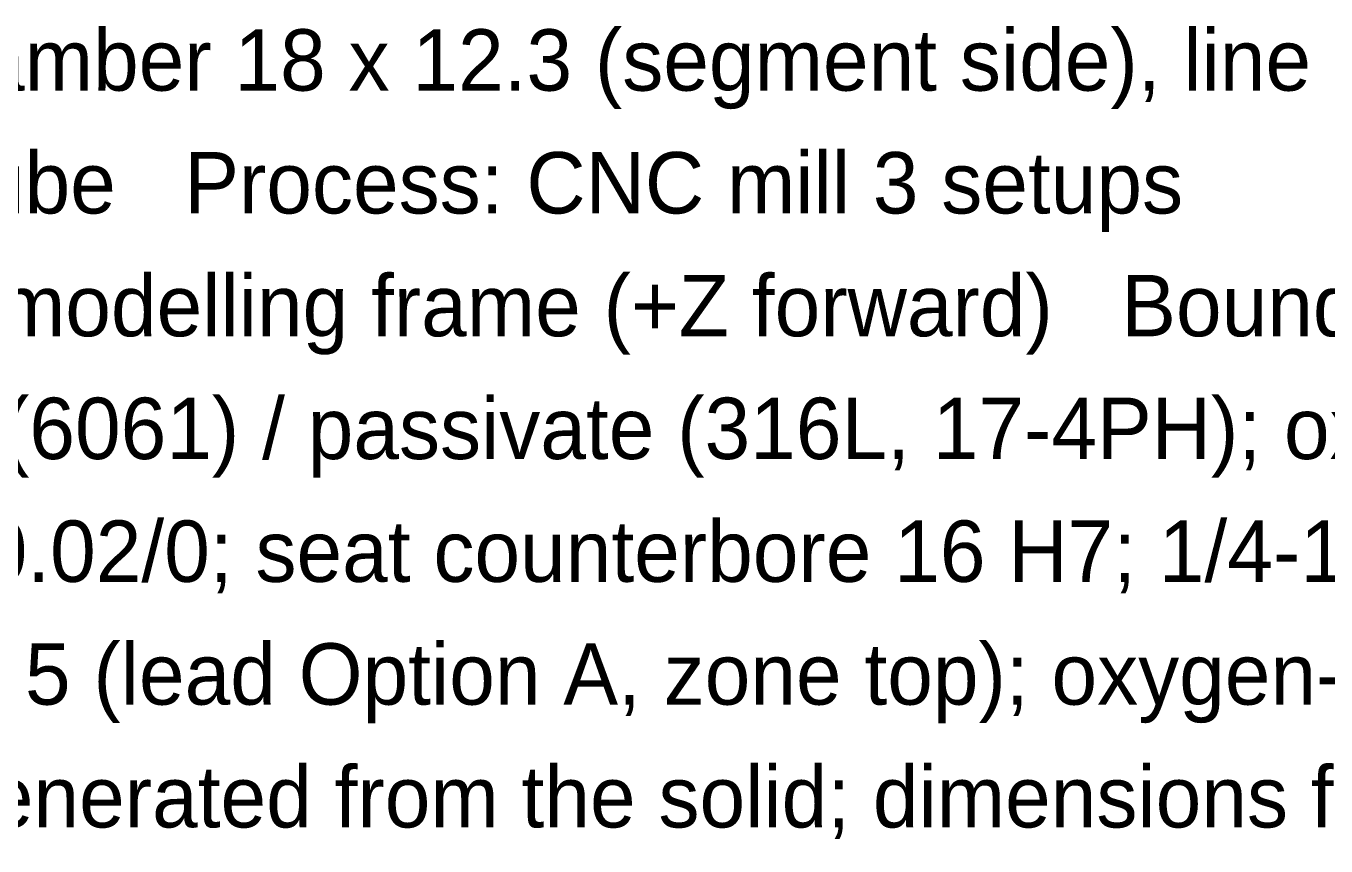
# Model space of a CAD drawing. Header units: millimetres. Extents: x 0 to 258, y -49 to 86.
# Drawn here: x 70.8 to 113.16, y -44.6 to -17.89 of the extents above; entities that cross this region are included whole.
import ezdxf

# ---------------------------------------------------------------- set-up
doc = ezdxf.new("R2010")
doc.units = ezdxf.units.MM

msp = doc.modelspace()

# ---------------------------------------------------------------- texts
for s, p in [('ENG-FS-01A   MV module lower body (6061-T6): outlet chamber 18 x 12.3 (segment side), line flange face, J602 / MSS-2 / disc', (0, -20)), ('Material: Aluminium alloy 6061-T6 (EN AW-6061 T6), bar/tube   Process: CNC mill 3 setups', (0, -24)), ('Mass: 52.1 g (CAD volume x density)   Units: mm   Frame: modelling frame (+Z forward)   Bounding box: 50.00 x 40.00 x 20.30', (0, -28)), ('Datum: seat plane A, module axis B   Finish: clear anodise (6061) / passivate (316L, 17-4PH); oxygen-clean wetted parts   Heat treatment: n/a', (0, -32)), ('Fits / features: piston bore 11.9 H8 Ra 0.4; rod bore 4.05 +0.02/0; seat counterbore 16 H7; 1/4-18 NPT, 1/8-27 NPT', (0, -36)), ('Notes: module frame: axis r 10 / az 219.5, seat plane z 279.5 (lead Option A, zone top); oxygen-clean ASTM G93, Krytox only', (0, -40)), ('ARGOS engine CAD v3.5 - DESIGN-MODEL DRAWING generated from the solid; dimensions from the model; general tolerances ISO 2768-m unless a fit is listed; NOT released for fabrication (Mechanical, 2026-10-13)', (0, -44))]:
    msp.add_text(s, height=2).set_placement(p)

doc.saveas('drawing.dxf')
